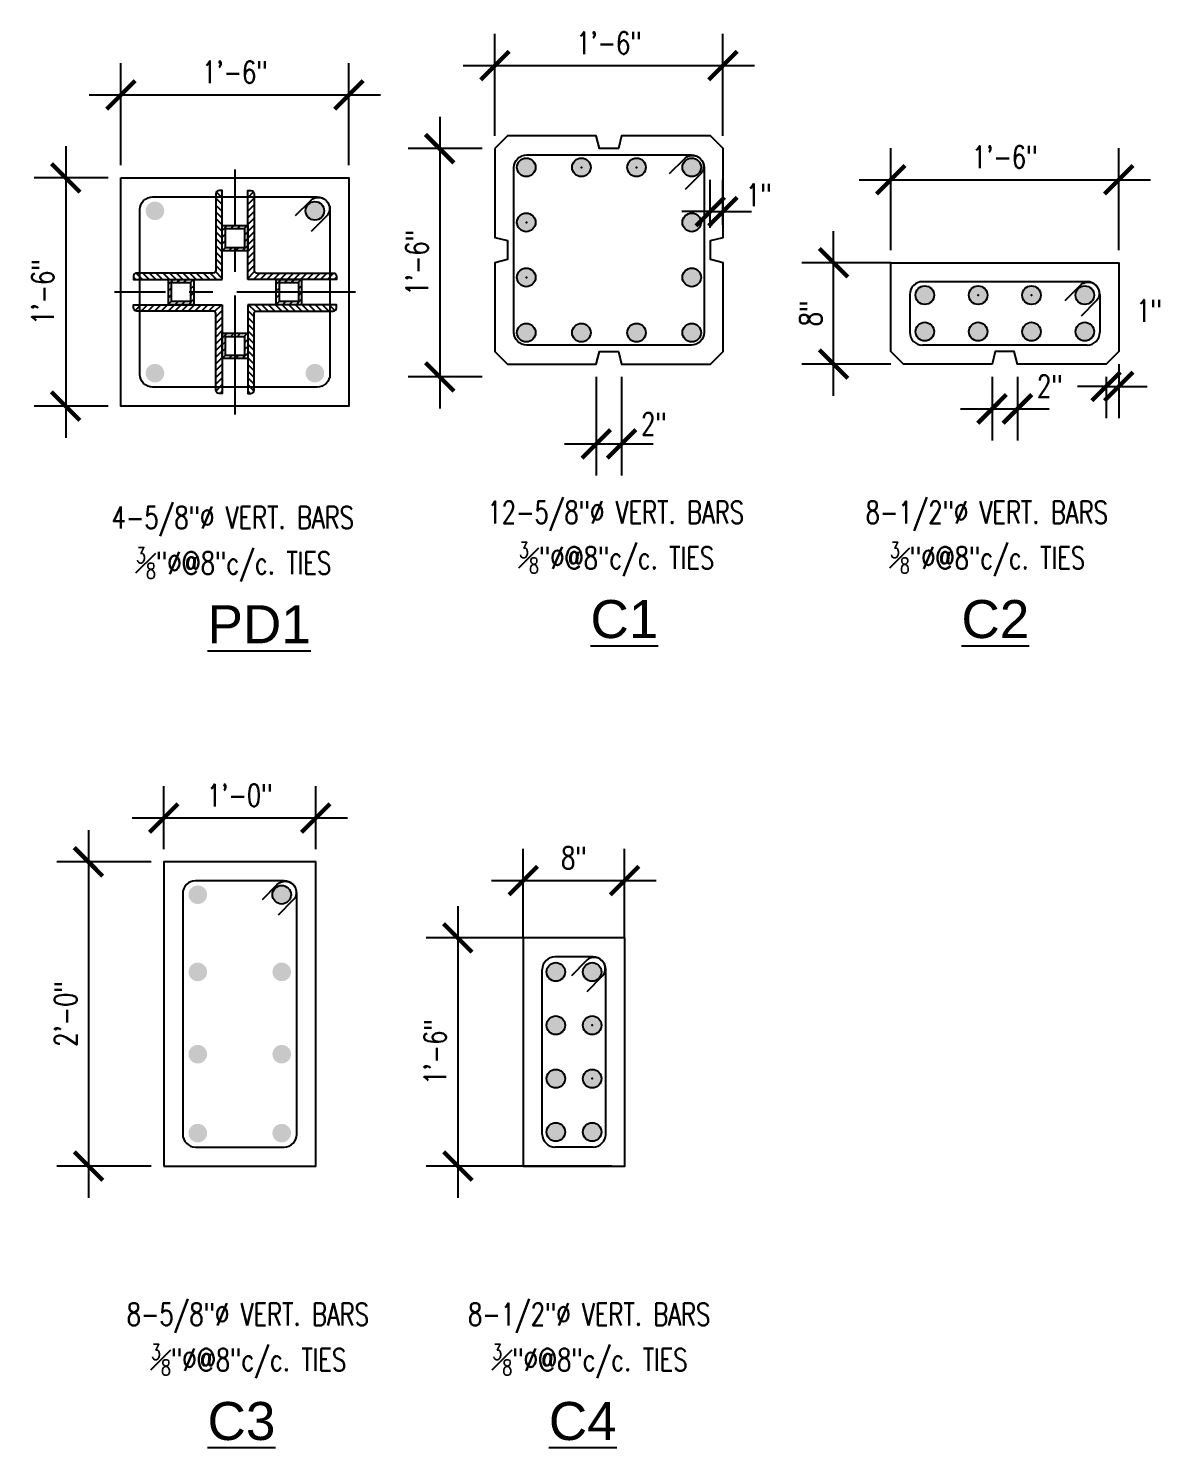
# Model space of a CAD drawing. Header units: inches. Extents: x 41285 to 57578, y -189 to 12305.
# Drawn here: x 54582 to 54671.7, y 9041.8 to 9153.8 of the extents above; entities that cross this region are included whole.
import ezdxf

# ---------------------------------------------------------------- set-up
doc = ezdxf.new("R2010")
doc.units = ezdxf.units.IN
doc.header["$LTSCALE"] = 30
doc.header["$MEASUREMENT"] = 0
doc.linetypes.add('CENTER', pattern=[2, 1.25, -0.25, 0.25, -0.25])
for name, color, linetype in [('A-TEXT-P', 242, 'Continuous'), ('COL', 4, 'Continuous'), ('COLUMN', 6, 'Continuous'), ('Grid line', 1, 'CENTER'), ('HATCH', 253, 'Continuous'), ('L', 2, 'Continuous'), ('PB', 3, 'Continuous'), ('Steel', 4, 'Continuous'), ('WALL', 7, 'Continuous')]:
    doc.layers.add(name, color=color, linetype=linetype)
doc.styles.add('1-2', font='simplex.shx', dxfattribs={"width": 0.75, "height": 1.75})
doc.styles.add('1-8', font='simplex.shx', dxfattribs={"width": 0.75, "height": 7})
doc.styles.add('16 scale', font='arial.ttf')
doc.dimstyles.new('1-2', dxfattribs={"dimtxt": 1.75, "dimasz": 2.25, "dimexe": 2.5, "dimexo": 1, "dimgap": 0.75, "dimtad": 1, "dimdec": 4, "dimzin": 3, "dimdsep": 46, "dimlunit": 4, "dimtxsty": '1-2', "dimblk": 'ARCHTICK', "dimcen": 0, "dimdle": 2.5, "dimclrd": 1, "dimclre": 1, "dimclrt": 2, "dimazin": 0, "dimtfac": 0.75, "dimtdec": 4, "dimtix": 1, "dimtmove": 2, "dimatfit": 3, "dimfxl": 0, "dimfrac": 1, "dimtolj": 1, "dimtzin": 1, "dimlwd": -1, "dimlwe": -1, "dimarcsym": 0})

# ---------------------------------------------------------------- blocks, each defined once
blk = doc.blocks.new('_ARCHTICK')
at = {"color": 0, "linetype": 'ByBlock', "const_width": 0.15}
blk.add_lwpolyline([(-0.5, -0.5), (0.5, 0.5)], dxfattribs=at)
blk = doc.blocks.new('*D5')
at = {"layer": 'DEFPOINTS', "color": 0, "transparency": 16777216}
for p in [(54604.65, 9091.52), (54592.65, 9088.06), (54604.65, 9088.06)]:
    blk.add_point(p, dxfattribs=at)
at = {"layer": 'PB', "color": 1, "transparency": 16777216}
for p, q in [((54592.65, 9089.06), (54592.65, 9094.02)), ((54604.65, 9089.06), (54604.65, 9094.02)), ((54590.15, 9091.52), (54607.15, 9091.52))]:
    blk.add_line(p, q, dxfattribs=at)
at = {"layer": 'PB', "color": 1, "transparency": 16777216, "xscale": 2.25, "yscale": 2.25, "zscale": 2.25, "rotation": 180}
blk.add_blockref('_ARCHTICK', (54592.65, 9091.52), dxfattribs=at)
at = {"layer": 'PB', "color": 1, "transparency": 16777216, "xscale": 2.25, "yscale": 2.25, "zscale": 2.25}
blk.add_blockref('_ARCHTICK', (54604.65, 9091.52), dxfattribs=at)
at = {"layer": 'PB', "color": 2, "transparency": 16777216, "insert": (54598.65, 9093.31), "char_height": 1.75, "attachment_point": 5, "style": '1-2'}
blk.add_mtext('\\A1;1\'-0"', dxfattribs=at)
blk = doc.blocks.new('*D6')
at = {"layer": 'DEFPOINTS', "color": 0, "transparency": 16777216}
for p in [(54592.65, 9088.06), (54586.71, 9064.06), (54592.65, 9064.06)]:
    blk.add_point(p, dxfattribs=at)
at = {"layer": 'PB', "color": 1, "transparency": 16777216}
for p, q in [((54586.71, 9090.56), (54586.71, 9061.56)), ((54591.65, 9088.06), (54584.21, 9088.06)), ((54591.65, 9064.06), (54584.21, 9064.06))]:
    blk.add_line(p, q, dxfattribs=at)
at = {"layer": 'PB', "color": 1, "transparency": 16777216, "xscale": 2.25, "yscale": 2.25, "zscale": 2.25}
for p, rotation in [((54586.71, 9088.06), 90), ((54586.71, 9064.06), 270)]:
    blk.add_blockref('_ARCHTICK', p, dxfattribs=dict(at, rotation=rotation))
at = {"layer": 'PB', "color": 2, "transparency": 16777216, "insert": (54584.91, 9076.06), "char_height": 1.75, "attachment_point": 5, "rotation": 90, "style": '1-2'}
blk.add_mtext('\\A1;2\'-0"', dxfattribs=at)
blk = doc.blocks.new('*D83')
at = {"layer": 'DEFPOINTS', "color": 0, "transparency": 16777216}
for p in [(54636.79, 9150.87), (54618.79, 9144.32), (54636.79, 9144.32)]:
    blk.add_point(p, dxfattribs=at)
at = {"layer": 'PB', "color": 1, "transparency": 16777216}
for p, q in [((54618.79, 9145.32), (54618.79, 9153.37)), ((54636.79, 9145.32), (54636.79, 9153.37)), ((54616.29, 9150.87), (54639.29, 9150.87))]:
    blk.add_line(p, q, dxfattribs=at)
at = {"layer": 'PB', "color": 1, "transparency": 16777216, "xscale": 2.25, "yscale": 2.25, "zscale": 2.25, "rotation": 180}
blk.add_blockref('_ARCHTICK', (54618.79, 9150.87), dxfattribs=at)
at = {"layer": 'PB', "color": 1, "transparency": 16777216, "xscale": 2.25, "yscale": 2.25, "zscale": 2.25}
blk.add_blockref('_ARCHTICK', (54636.79, 9150.87), dxfattribs=at)
at = {"layer": 'PB', "color": 2, "transparency": 16777216, "insert": (54627.79, 9152.66), "char_height": 1.75, "attachment_point": 5, "style": '1-2'}
blk.add_mtext('\\A1;1\'-6"', dxfattribs=at)
blk = doc.blocks.new('*D84')
at = {"layer": 'DEFPOINTS', "color": 0, "transparency": 16777216}
for p in [(54618.79, 9144.32), (54614.43, 9126.32), (54618.79, 9126.32)]:
    blk.add_point(p, dxfattribs=at)
at = {"layer": 'PB', "color": 1, "transparency": 16777216}
for p, q in [((54614.43, 9146.82), (54614.43, 9123.82)), ((54617.79, 9144.32), (54611.93, 9144.32)), ((54617.79, 9126.32), (54611.93, 9126.32))]:
    blk.add_line(p, q, dxfattribs=at)
at = {"layer": 'PB', "color": 1, "transparency": 16777216, "xscale": 2.25, "yscale": 2.25, "zscale": 2.25}
for p, rotation in [((54614.43, 9144.32), 90), ((54614.43, 9126.32), 270)]:
    blk.add_blockref('_ARCHTICK', p, dxfattribs=dict(at, rotation=rotation))
at = {"layer": 'PB', "color": 2, "transparency": 16777216, "insert": (54612.64, 9135.32), "char_height": 1.75, "attachment_point": 5, "rotation": 90, "style": '1-2'}
blk.add_mtext('\\A1;1\'-6"', dxfattribs=at)
blk = doc.blocks.new('*D85')
at = {"layer": 'DEFPOINTS', "color": 0, "transparency": 16777216}
for p in [(54626.79, 9127.32), (54628.79, 9127.32), (54628.79, 9121.03)]:
    blk.add_point(p, dxfattribs=at)
at = {"layer": 'PB', "color": 1, "transparency": 16777216}
for p, q in [((54626.79, 9126.32), (54626.79, 9118.53)), ((54628.79, 9126.32), (54628.79, 9118.53)), ((54624.29, 9121.03), (54631.29, 9121.03))]:
    blk.add_line(p, q, dxfattribs=at)
at = {"layer": 'PB', "color": 1, "transparency": 16777216, "xscale": 2.25, "yscale": 2.25, "zscale": 2.25, "rotation": 180}
blk.add_blockref('_ARCHTICK', (54626.79, 9121.03), dxfattribs=at)
at = {"layer": 'PB', "color": 1, "transparency": 16777216, "xscale": 2.25, "yscale": 2.25, "zscale": 2.25}
blk.add_blockref('_ARCHTICK', (54628.79, 9121.03), dxfattribs=at)
at = {"layer": 'PB', "color": 2, "transparency": 16777216, "insert": (54631.34, 9122.6), "char_height": 1.75, "attachment_point": 5, "style": '1-2'}
blk.add_mtext('\\A1;2"', dxfattribs=at)
blk = doc.blocks.new('*D86')
at = {"layer": 'DEFPOINTS', "color": 0, "transparency": 16777216}
for p in [(54636.79, 9139.35), (54635.79, 9137.07), (54636.79, 9137.32)]:
    blk.add_point(p, dxfattribs=at)
at = {"layer": 'PB', "color": 1, "transparency": 16777216}
for p, q in [((54635.79, 9138.07), (54635.79, 9141.85)), ((54636.79, 9138.32), (54636.79, 9141.85)), ((54635.79, 9139.35), (54633.54, 9139.35)), ((54635.79, 9139.35), (54636.79, 9139.35)), ((54636.79, 9139.35), (54639.04, 9139.35))]:
    blk.add_line(p, q, dxfattribs=at)
at = {"layer": 'PB', "color": 1, "transparency": 16777216, "xscale": 2.25, "yscale": 2.25, "zscale": 2.25}
blk.add_blockref('_ARCHTICK', (54635.79, 9139.35), dxfattribs=at)
at = {"layer": 'PB', "color": 1, "transparency": 16777216, "xscale": 2.25, "yscale": 2.25, "zscale": 2.25, "rotation": 180}
blk.add_blockref('_ARCHTICK', (54636.79, 9139.35), dxfattribs=at)
at = {"layer": 'PB', "color": 2, "transparency": 16777216, "insert": (54639.62, 9140.66), "char_height": 1.75, "attachment_point": 5, "style": '1-2'}
blk.add_mtext('\\A1;1"', dxfattribs=at)
blk = doc.blocks.new('*D87')
at = {"layer": 'DEFPOINTS', "color": 0, "transparency": 16777216}
for p in [(54668.03, 9141.87), (54650.03, 9135.32), (54668.03, 9135.32)]:
    blk.add_point(p, dxfattribs=at)
at = {"layer": 'PB', "color": 1, "transparency": 16777216}
for p, q in [((54650.03, 9136.32), (54650.03, 9144.37)), ((54668.03, 9136.32), (54668.03, 9144.37)), ((54647.53, 9141.87), (54670.53, 9141.87))]:
    blk.add_line(p, q, dxfattribs=at)
at = {"layer": 'PB', "color": 1, "transparency": 16777216, "xscale": 2.25, "yscale": 2.25, "zscale": 2.25, "rotation": 180}
blk.add_blockref('_ARCHTICK', (54650.03, 9141.87), dxfattribs=at)
at = {"layer": 'PB', "color": 1, "transparency": 16777216, "xscale": 2.25, "yscale": 2.25, "zscale": 2.25}
blk.add_blockref('_ARCHTICK', (54668.03, 9141.87), dxfattribs=at)
at = {"layer": 'PB', "color": 2, "transparency": 16777216, "insert": (54659.03, 9143.66), "char_height": 1.75, "attachment_point": 5, "style": '1-2'}
blk.add_mtext('\\A1;1\'-6"', dxfattribs=at)
blk = doc.blocks.new('*D88')
at = {"layer": 'DEFPOINTS', "color": 0, "transparency": 16777216}
for p in [(54645.52, 9135.32), (54651.03, 9135.32), (54651.03, 9127.32)]:
    blk.add_point(p, dxfattribs=at)
at = {"layer": 'PB', "color": 1, "transparency": 16777216}
for p, q in [((54645.52, 9124.82), (54645.52, 9137.82)), ((54650.03, 9135.32), (54643.02, 9135.32)), ((54650.03, 9127.32), (54643.02, 9127.32))]:
    blk.add_line(p, q, dxfattribs=at)
at = {"layer": 'PB', "color": 1, "transparency": 16777216, "xscale": 2.25, "yscale": 2.25, "zscale": 2.25}
for p, rotation in [((54645.52, 9135.32), 90), ((54645.52, 9127.32), 270)]:
    blk.add_blockref('_ARCHTICK', p, dxfattribs=dict(at, rotation=rotation))
at = {"layer": 'PB', "color": 2, "transparency": 16777216, "insert": (54643.73, 9131.32), "char_height": 1.75, "attachment_point": 5, "rotation": 90, "style": '1-2'}
blk.add_mtext('\\A1;8"', dxfattribs=at)
blk = doc.blocks.new('*D89')
at = {"layer": 'DEFPOINTS', "color": 0, "transparency": 16777216}
for p in [(54658.03, 9127.32), (54660.03, 9127.32), (54660.03, 9123.79)]:
    blk.add_point(p, dxfattribs=at)
at = {"layer": 'PB', "color": 1, "transparency": 16777216}
for p, q in [((54658.03, 9126.32), (54658.03, 9121.29)), ((54660.03, 9126.32), (54660.03, 9121.29)), ((54655.53, 9123.79), (54662.53, 9123.79))]:
    blk.add_line(p, q, dxfattribs=at)
at = {"layer": 'PB', "color": 1, "transparency": 16777216, "xscale": 2.25, "yscale": 2.25, "zscale": 2.25, "rotation": 180}
blk.add_blockref('_ARCHTICK', (54658.03, 9123.79), dxfattribs=at)
at = {"layer": 'PB', "color": 1, "transparency": 16777216, "xscale": 2.25, "yscale": 2.25, "zscale": 2.25}
blk.add_blockref('_ARCHTICK', (54660.03, 9123.79), dxfattribs=at)
at = {"layer": 'PB', "color": 2, "transparency": 16777216, "insert": (54662.59, 9125.58), "char_height": 1.75, "attachment_point": 5, "style": '1-2'}
blk.add_mtext('\\A1;2"', dxfattribs=at)
blk = doc.blocks.new('*D90')
at = {"layer": 'DEFPOINTS', "color": 0, "transparency": 16777216}
for p in [(54668.03, 9128.32), (54667.03, 9127.32), (54668.03, 9125.57)]:
    blk.add_point(p, dxfattribs=at)
at = {"layer": 'PB', "color": 1, "transparency": 16777216}
for p, q in [((54668.03, 9127.32), (54668.03, 9123.07)), ((54667.03, 9126.32), (54667.03, 9123.07)), ((54667.03, 9125.57), (54664.78, 9125.57)), ((54667.03, 9125.57), (54668.03, 9125.57)), ((54668.03, 9125.57), (54670.28, 9125.57))]:
    blk.add_line(p, q, dxfattribs=at)
at = {"layer": 'PB', "color": 1, "transparency": 16777216, "xscale": 2.25, "yscale": 2.25, "zscale": 2.25}
blk.add_blockref('_ARCHTICK', (54667.03, 9125.57), dxfattribs=at)
at = {"layer": 'PB', "color": 1, "transparency": 16777216, "xscale": 2.25, "yscale": 2.25, "zscale": 2.25, "rotation": 180}
blk.add_blockref('_ARCHTICK', (54668.03, 9125.57), dxfattribs=at)
at = {"layer": 'PB', "color": 2, "transparency": 16777216, "insert": (54670.42, 9131.53), "char_height": 1.75, "attachment_point": 5, "style": '1-2'}
blk.add_mtext('\\A1;1"', dxfattribs=at)
blk = doc.blocks.new('*D91')
at = {"layer": 'DEFPOINTS', "color": 0, "transparency": 16777216}
for p in [(54629.03, 9082.06), (54615.86, 9064.06), (54629.03, 9064.06)]:
    blk.add_point(p, dxfattribs=at)
at = {"layer": 'PB', "color": 1, "transparency": 16777216}
for p, q in [((54615.86, 9084.56), (54615.86, 9061.56)), ((54628.03, 9082.06), (54613.36, 9082.06)), ((54628.03, 9064.06), (54613.36, 9064.06))]:
    blk.add_line(p, q, dxfattribs=at)
at = {"layer": 'PB', "color": 1, "transparency": 16777216, "xscale": 2.25, "yscale": 2.25, "zscale": 2.25}
for p, rotation in [((54615.86, 9082.06), 90), ((54615.86, 9064.06), 270)]:
    blk.add_blockref('_ARCHTICK', p, dxfattribs=dict(at, rotation=rotation))
at = {"layer": 'PB', "color": 2, "transparency": 16777216, "insert": (54614.07, 9073.06), "char_height": 1.75, "attachment_point": 5, "rotation": 90, "style": '1-2'}
blk.add_mtext('\\A1;1\'-6"', dxfattribs=at)
blk = doc.blocks.new('*D92')
at = {"layer": 'DEFPOINTS', "color": 0, "transparency": 16777216}
for p in [(54629.03, 9086.58), (54621.03, 9081.06), (54629.03, 9081.06)]:
    blk.add_point(p, dxfattribs=at)
at = {"layer": 'PB', "color": 1, "transparency": 16777216}
for p, q in [((54621.03, 9082.06), (54621.03, 9089.08)), ((54629.03, 9082.06), (54629.03, 9089.08)), ((54618.53, 9086.58), (54631.53, 9086.58))]:
    blk.add_line(p, q, dxfattribs=at)
at = {"layer": 'PB', "color": 1, "transparency": 16777216, "xscale": 2.25, "yscale": 2.25, "zscale": 2.25, "rotation": 180}
blk.add_blockref('_ARCHTICK', (54621.03, 9086.58), dxfattribs=at)
at = {"layer": 'PB', "color": 1, "transparency": 16777216, "xscale": 2.25, "yscale": 2.25, "zscale": 2.25}
blk.add_blockref('_ARCHTICK', (54629.03, 9086.58), dxfattribs=at)
at = {"layer": 'PB', "color": 2, "transparency": 16777216, "insert": (54625.03, 9088.37), "char_height": 1.75, "attachment_point": 5, "style": '1-2'}
blk.add_mtext('\\A1;8"', dxfattribs=at)
blk = doc.blocks.new('*D157')
at = {"layer": 'DEFPOINTS', "color": 0, "transparency": 16777216}
for p in [(54607.27, 9148.56), (54589.27, 9142.01), (54607.27, 9142.01)]:
    blk.add_point(p, dxfattribs=at)
at = {"layer": 'PB', "color": 1, "transparency": 16777216}
for p, q in [((54589.27, 9143.01), (54589.27, 9151.06)), ((54607.27, 9143.01), (54607.27, 9151.06)), ((54586.77, 9148.56), (54609.77, 9148.56))]:
    blk.add_line(p, q, dxfattribs=at)
at = {"layer": 'PB', "color": 1, "transparency": 16777216, "xscale": 2.25, "yscale": 2.25, "zscale": 2.25, "rotation": 180}
blk.add_blockref('_ARCHTICK', (54589.27, 9148.56), dxfattribs=at)
at = {"layer": 'PB', "color": 1, "transparency": 16777216, "xscale": 2.25, "yscale": 2.25, "zscale": 2.25}
blk.add_blockref('_ARCHTICK', (54607.27, 9148.56), dxfattribs=at)
at = {"layer": 'PB', "color": 2, "transparency": 16777216, "insert": (54598.27, 9150.35), "char_height": 1.75, "attachment_point": 5, "style": '1-2'}
blk.add_mtext('\\A1;1\'-6"', dxfattribs=at)
blk = doc.blocks.new('*D158')
at = {"layer": 'DEFPOINTS', "color": 0, "transparency": 16777216}
for p in [(54589.27, 9142.01), (54584.91, 9124.01), (54589.27, 9124.01)]:
    blk.add_point(p, dxfattribs=at)
at = {"layer": 'PB', "color": 1, "transparency": 16777216}
for p, q in [((54584.91, 9144.51), (54584.91, 9121.51)), ((54588.27, 9142.01), (54582.41, 9142.01)), ((54588.27, 9124.01), (54582.41, 9124.01))]:
    blk.add_line(p, q, dxfattribs=at)
at = {"layer": 'PB', "color": 1, "transparency": 16777216, "xscale": 2.25, "yscale": 2.25, "zscale": 2.25}
for p, rotation in [((54584.91, 9142.01), 90), ((54584.91, 9124.01), 270)]:
    blk.add_blockref('_ARCHTICK', p, dxfattribs=dict(at, rotation=rotation))
at = {"layer": 'PB', "color": 2, "transparency": 16777216, "insert": (54583.11, 9133.01), "char_height": 1.75, "attachment_point": 5, "rotation": 90, "style": '1-2'}
blk.add_mtext('\\A1;1\'-6"', dxfattribs=at)
blk = doc.blocks.new('A$C56BC41D7')
at = {"layer": 'HATCH'}
h = blk.add_hatch(dxfattribs=at)
h.set_pattern_fill('_USER', color=1, scale=0.375, angle=45, style=0, pattern_type=0)
h.set_pattern_definition([(45, (0, 0), (-0.265165, 0.265165), [])])
edge = h.paths.add_edge_path()
edge.add_line((0.5, 6.75), (0.5, 0.75))
edge.add_arc((0.75, 0.75), 0.25, 180, 270)
edge.add_line((0.75, 0.5), (6.75, 0.5))
edge.add_arc((6.75, 0.25), 0.25, 0, 90, ccw=False)
edge.add_line((7, 0.25), (7, 0))
edge.add_line((7, 0), (0, 0))
edge.add_line((0, 0), (0, 7))
edge.add_line((0, 7), (0.25, 7))
edge.add_arc((0.25, 6.75), 0.25, 0, 90, ccw=False)
at = {"layer": 'COLUMN', "color": 4}
blk.add_lwpolyline([(0, 0), (0, 7), (0.25, 7, -0.414214), (0.5, 6.75), (0.5, 0.75, 0.414214), (0.75, 0.5), (6.75, 0.5, -0.414214), (7, 0.25), (7, 0)], format="xyb", close=True, dxfattribs=at)
blk = doc.blocks.new('A$C3C504F40')
at = {"layer": 'HATCH'}
h = blk.add_hatch(dxfattribs=at)
h.set_pattern_fill('_USER', color=1, scale=0.375, angle=45, style=0, pattern_type=0)
h.set_pattern_definition([(45, (-54885.99333, -10010.55784), (-0.265165043, 0.265165043), [])])
h.paths.add_polyline_path([(1, 5.25), (-1, 5.25), (-1, 3.25), (1, 3.25)])
h.paths.add_polyline_path([(0.75, 3.5), (-0.75, 3.5), (-0.75, 5), (0.75, 5)], flags=16)
h = blk.add_hatch(dxfattribs=at)
h.set_pattern_fill('_USER', color=1, scale=0.375, angle=45, style=0, pattern_type=0)
h.set_pattern_definition([(45, (-54890.24333, -10014.80784), (-0.265165043, 0.265165043), [])])
h.paths.add_polyline_path([(-3.25, 1), (-5.25, 1), (-5.25, -1), (-3.25, -1)])
h.paths.add_polyline_path([(-3.5, -0.75), (-5, -0.75), (-5, 0.75), (-3.5, 0.75)], flags=16)
h = blk.add_hatch(dxfattribs=at)
h.set_pattern_fill('_USER', color=1, scale=0.375, angle=45, style=0, pattern_type=0)
h.set_pattern_definition([(45, (-54881.74333, -10014.80784), (-0.265165043, 0.265165043), [])])
h.paths.add_polyline_path([(5.25, 1), (3.25, 1), (3.25, -1), (5.25, -1)])
h.paths.add_polyline_path([(5, -0.75), (3.5, -0.75), (3.5, 0.75), (5, 0.75)], flags=16)
h = blk.add_hatch(dxfattribs=at)
h.set_pattern_fill('_USER', color=1, scale=0.375, angle=45, style=0, pattern_type=0)
h.set_pattern_definition([(45, (-54885.99333, -10019.05784), (-0.265165043, 0.265165043), [])])
h.paths.add_polyline_path([(1, -3.25), (-1, -3.25), (-1, -5.25), (1, -5.25)])
h.paths.add_polyline_path([(0.75, -5), (-0.75, -5), (-0.75, -3.5), (0.75, -3.5)], flags=16)
at = {"layer": 'COLUMN', "color": 4}
for points in [[(-1, 5.25), (1, 5.25), (1, 3.25), (-1, 3.25)], [(-0.75, 5), (0.75, 5), (0.75, 3.5), (-0.75, 3.5)], [(-5.25, 1), (-3.25, 1), (-3.25, -1), (-5.25, -1)], [(-5, 0.75), (-3.5, 0.75), (-3.5, -0.75), (-5, -0.75)], [(3.25, 1), (5.25, 1), (5.25, -1), (3.25, -1)], [(3.5, 0.75), (5, 0.75), (5, -0.75), (3.5, -0.75)], [(-1, -3.25), (1, -3.25), (1, -5.25), (-1, -5.25)], [(-0.75, -3.5), (0.75, -3.5), (0.75, -5), (-0.75, -5)]]:
    blk.add_lwpolyline(points, close=True, dxfattribs=at)
at = {"layer": 'Grid line', "ltscale": 0.25}
for p, q in [((0, -9.66), (0, 9.66)), ((9.51, 0), (-9.52, 0))]:
    blk.add_line(p, q, dxfattribs=at)
at = {"layer": 'Grid line', "color": 4, "xscale": -1}
blk.add_blockref('A$C56BC41D7', (-1, 1), dxfattribs=at)
at = {"layer": 'Grid line', "color": 4}
blk.add_blockref('A$C56BC41D7', (1, 1), dxfattribs=at)
at = {"layer": 'Grid line', "color": 4, "rotation": 180}
blk.add_blockref('A$C56BC41D7', (-1, -1), dxfattribs=at)
at = {"layer": 'Grid line', "color": 4, "xscale": -1, "rotation": 180}
blk.add_blockref('A$C56BC41D7', (1, -1), dxfattribs=at)

msp = doc.modelspace()

# ---------------------------------------------------------------- hatches: boundary and pattern name
at = {"layer": 'Steel'}
h = msp.add_hatch(color=256, dxfattribs=at)
h.dxf.hatch_style = 1
edge = h.paths.add_edge_path()
edge.add_arc((54621.26319009, 9142.84443402), 0.73309439, 0, 360)
h = msp.add_hatch(color=256, dxfattribs=at)
h.dxf.hatch_style = 1
edge = h.paths.add_edge_path()
edge.add_arc((54625.61663533, 9142.84443402), 0.73309439, 0, 360)
h = msp.add_hatch(color=256, dxfattribs=at)
h.dxf.hatch_style = 1
edge = h.paths.add_edge_path()
edge.add_arc((54629.97008057, 9142.84443402), 0.73309439, 0, 360)
h = msp.add_hatch(color=256, dxfattribs=at)
h.dxf.hatch_style = 1
edge = h.paths.add_edge_path()
edge.add_arc((54634.3235258, 9142.84443402), 0.73309439, 0, 360)
h = msp.add_hatch(color=256, dxfattribs=at)
h.dxf.hatch_style = 1
edge = h.paths.add_edge_path()
edge.add_arc((54591.95751411, 9139.41408367), 0.73309439, 180, 540, ccw=False)
h = msp.add_hatch(color=256, dxfattribs=at)
h.dxf.hatch_style = 1
edge = h.paths.add_edge_path()
edge.add_arc((54604.58090326, 9139.41408367), 0.73309439, 0, 360)
h = msp.add_hatch(color=256, dxfattribs=at)
h.dxf.hatch_style = 1
edge = h.paths.add_edge_path()
edge.add_arc((54621.26319009, 9138.50440391), 0.73309439, 0, 360)
h = msp.add_hatch(color=256, dxfattribs=at)
h.dxf.hatch_style = 1
edge = h.paths.add_edge_path()
edge.add_arc((54634.3235258, 9138.50440391), 0.73309439, 0, 360)
h = msp.add_hatch(color=256, dxfattribs=at)
h.dxf.hatch_style = 1
edge = h.paths.add_edge_path()
edge.add_arc((54621.26319009, 9134.16437379), 0.73309439, 0, 360)
h = msp.add_hatch(color=256, dxfattribs=at)
h.dxf.hatch_style = 1
edge = h.paths.add_edge_path()
edge.add_arc((54634.3235258, 9134.16437379), 0.73309439, 0, 360)
h = msp.add_hatch(color=256, dxfattribs=at)
h.dxf.hatch_style = 1
edge = h.paths.add_edge_path()
edge.add_arc((54652.71883703, 9132.76147956), 0.73309439, 0, 360)
h = msp.add_hatch(color=256, dxfattribs=at)
h.dxf.hatch_style = 1
edge = h.paths.add_edge_path()
edge.add_arc((54656.92862741, 9132.76147956), 0.73309439, 0, 360)
h = msp.add_hatch(color=256, dxfattribs=at)
h.dxf.hatch_style = 1
edge = h.paths.add_edge_path()
edge.add_arc((54661.13841778, 9132.76147956), 0.73309439, 0, 360)
h = msp.add_hatch(color=256, dxfattribs=at)
h.dxf.hatch_style = 1
edge = h.paths.add_edge_path()
edge.add_arc((54665.34820816, 9132.76147956), 0.73309439, 0, 360)
h = msp.add_hatch(color=256, dxfattribs=at)
h.dxf.hatch_style = 1
edge = h.paths.add_edge_path()
edge.add_arc((54621.26319009, 9129.80425334), 0.73309439, 0, 360)
h = msp.add_hatch(color=256, dxfattribs=at)
h.dxf.hatch_style = 1
edge = h.paths.add_edge_path()
edge.add_arc((54625.61663533, 9129.80425334), 0.73309439, 0, 360)
h = msp.add_hatch(color=256, dxfattribs=at)
h.dxf.hatch_style = 1
edge = h.paths.add_edge_path()
edge.add_arc((54629.97008057, 9129.80425334), 0.73309439, 0, 360)
h = msp.add_hatch(color=256, dxfattribs=at)
h.dxf.hatch_style = 1
edge = h.paths.add_edge_path()
edge.add_arc((54634.3235258, 9129.80425334), 0.73309439, 0, 360)
h = msp.add_hatch(color=256, dxfattribs=at)
h.dxf.hatch_style = 1
edge = h.paths.add_edge_path()
edge.add_arc((54652.71883703, 9129.8872078), 0.73309439, 0, 360)
h = msp.add_hatch(color=256, dxfattribs=at)
h.dxf.hatch_style = 1
edge = h.paths.add_edge_path()
edge.add_arc((54656.92862741, 9129.8872078), 0.73309439, 0, 360)
h = msp.add_hatch(color=256, dxfattribs=at)
h.dxf.hatch_style = 1
edge = h.paths.add_edge_path()
edge.add_arc((54661.13841778, 9129.8872078), 0.73309439, 0, 360)
h = msp.add_hatch(color=256, dxfattribs=at)
h.dxf.hatch_style = 1
edge = h.paths.add_edge_path()
edge.add_arc((54665.34820816, 9129.8872078), 0.73309439, 0, 360)
h = msp.add_hatch(color=256, dxfattribs=at)
h.dxf.hatch_style = 1
edge = h.paths.add_edge_path()
edge.add_arc((54591.95751411, 9126.609081), 0.73309439, -180, 180)
h = msp.add_hatch(color=256, dxfattribs=at)
h.dxf.hatch_style = 1
edge = h.paths.add_edge_path()
edge.add_arc((54604.58090326, 9126.609081), 0.73309439, 0, 360, ccw=False)
h = msp.add_hatch(color=256, dxfattribs=at)
h.dxf.hatch_style = 1
edge = h.paths.add_edge_path()
edge.add_arc((54595.3382365, 9085.4642744), 0.73309439, 180, 540, ccw=False)
h = msp.add_hatch(color=256, dxfattribs=at)
h.dxf.hatch_style = 1
edge = h.paths.add_edge_path()
edge.add_arc((54601.96162565, 9085.4642744), 0.73309439, 0, 360)
h = msp.add_hatch(color=256, dxfattribs=at)
h.dxf.hatch_style = 1
edge = h.paths.add_edge_path()
edge.add_arc((54595.3382365, 9079.37618449), 0.73309439, -180, 180)
h = msp.add_hatch(color=256, dxfattribs=at)
h.dxf.hatch_style = 1
edge = h.paths.add_edge_path()
edge.add_arc((54601.96162565, 9079.37618449), 0.73309439, 0, 360, ccw=False)
h = msp.add_hatch(color=256, dxfattribs=at)
h.dxf.hatch_style = 1
edge = h.paths.add_edge_path()
edge.add_arc((54623.59438177, 9079.37645863), 0.73309439, 0, 360)
h = msp.add_hatch(color=256, dxfattribs=at)
h.dxf.hatch_style = 1
edge = h.paths.add_edge_path()
edge.add_arc((54626.46865352, 9079.37645863), 0.73309439, 0, 360)
h = msp.add_hatch(color=256, dxfattribs=at)
h.dxf.hatch_style = 1
edge = h.paths.add_edge_path()
edge.add_arc((54623.59438177, 9075.16666825), 0.73309439, 0, 360)
h = msp.add_hatch(color=256, dxfattribs=at)
h.dxf.hatch_style = 1
edge = h.paths.add_edge_path()
edge.add_arc((54626.46865352, 9075.16666825), 0.73309439, 0, 360)
h = msp.add_hatch(color=256, dxfattribs=at)
h.dxf.hatch_style = 1
edge = h.paths.add_edge_path()
edge.add_arc((54595.3382365, 9072.88346821), 0.73309439, -180, 180)
h = msp.add_hatch(color=256, dxfattribs=at)
h.dxf.hatch_style = 1
edge = h.paths.add_edge_path()
edge.add_arc((54601.96162565, 9072.88346821), 0.73309439, 0, 360, ccw=False)
h = msp.add_hatch(color=256, dxfattribs=at)
h.dxf.hatch_style = 1
edge = h.paths.add_edge_path()
edge.add_arc((54623.59438177, 9070.95687787), 0.73309439, 0, 360)
h = msp.add_hatch(color=256, dxfattribs=at)
h.dxf.hatch_style = 1
edge = h.paths.add_edge_path()
edge.add_arc((54626.46865352, 9070.95687787), 0.73309439, 0, 360)
h = msp.add_hatch(color=256, dxfattribs=at)
h.dxf.hatch_style = 1
edge = h.paths.add_edge_path()
edge.add_arc((54595.3382365, 9066.65927172), 0.73309439, -180, 180)
h = msp.add_hatch(color=256, dxfattribs=at)
h.dxf.hatch_style = 1
edge = h.paths.add_edge_path()
edge.add_arc((54601.96162565, 9066.65927172), 0.73309439, 0, 360, ccw=False)
h = msp.add_hatch(color=256, dxfattribs=at)
h.dxf.hatch_style = 1
edge = h.paths.add_edge_path()
edge.add_arc((54623.59438177, 9066.74708749), 0.73309439, 0, 360)
h = msp.add_hatch(color=256, dxfattribs=at)
h.dxf.hatch_style = 1
edge = h.paths.add_edge_path()
edge.add_arc((54626.46865352, 9066.74708749), 0.73309439, 0, 360)

# ---------------------------------------------------------------- linework, layer by layer
at = {"layer": 'COL', "color": 5}
for points in [[(54618.79335795, 9144.32434368), (54618.79335795, 9137.32434368), (54619.79335795, 9137.07434368), (54619.79335795, 9135.57434368), (54618.79335795, 9135.32434368), (54618.79335795, 9128.32434368), (54619.79335795, 9127.32434368), (54626.79335795, 9127.32434368), (54627.04335795, 9128.32434368), (54628.54335795, 9128.32434368), (54628.79335795, 9127.32434368), (54635.79335795, 9127.32434368), (54636.79335795, 9128.32434368), (54636.79335795, 9135.32434368), (54635.79335795, 9135.57434368), (54635.79335795, 9137.07434368), (54636.79335795, 9137.32434368), (54636.79335795, 9144.32434368), (54635.79335795, 9145.32434368), (54628.79335795, 9145.32434368), (54628.54335795, 9144.32434368), (54627.04335795, 9144.32434368), (54626.79335795, 9145.32434368), (54619.79335795, 9145.32434368), (54618.79335795, 9144.32434368)], [(54650.0335226, 9135.32434368), (54668.0335226, 9135.32434368), (54668.0335226, 9128.32434368), (54667.0335226, 9127.32434368), (54660.0335226, 9127.32434368), (54659.7835226, 9128.32434368), (54658.2835226, 9128.32434368), (54658.0335226, 9127.32434368), (54651.0335226, 9127.32434368), (54650.0335226, 9128.32434368), (54650.0335226, 9135.32434368)]]:
    msp.add_lwpolyline(points, dxfattribs=at)
for points in [[(54589.26920869, 9142.01158233), (54607.26920869, 9142.01158233), (54607.26920869, 9124.01158233), (54589.26920869, 9124.01158233)], [(54592.64993107, 9064.06177306), (54604.64993107, 9064.06177306), (54604.64993107, 9088.06177306), (54592.64993107, 9088.06177306)], [(54629.03151765, 9082.06177306), (54621.03151765, 9082.06177306), (54621.03151765, 9064.06177306), (54629.03151765, 9064.06177306)]]:
    msp.add_lwpolyline(points, close=True, dxfattribs=at)
at = {"layer": 'PB'}
for p, q in [((54665.5335226, 9133.82434368), (54652.5335226, 9133.82434368)), ((54651.5335226, 9132.82434368), (54651.5335226, 9129.82434368)), ((54666.5335226, 9132.82434368), (54666.5335226, 9129.82434368)), ((54665.5335226, 9128.82434368), (54652.5335226, 9128.82434368)), ((54626.53151765, 9080.56177306), (54623.53151765, 9080.56177306)), ((54622.53151765, 9066.56177306), (54622.53151765, 9079.56177306)), ((54627.53151765, 9066.56177306), (54627.53151765, 9079.56177306)), ((54626.53151765, 9065.56177306), (54623.53151765, 9065.56177306))]:
    msp.add_line(p, q, dxfattribs=at)
for points in [[(54621.29335795, 9143.82434368), (54634.29335795, 9143.82434368, -0.4142135624), (54635.29335795, 9142.82434368), (54635.29335795, 9129.82434368, -0.4142135624), (54634.29335795, 9128.82434368), (54621.29335795, 9128.82434368, -0.4142135624), (54620.29335795, 9129.82434368), (54620.29335795, 9142.82434368, -0.4142135624)], [(54591.76920869, 9140.51158233), (54604.76920869, 9140.51158233, -0.4142135624), (54605.76920869, 9139.51158233), (54605.76920869, 9126.51158233, -0.4142135624), (54604.76920869, 9125.51158233), (54591.76920869, 9125.51158233, -0.4142135624), (54590.76920869, 9126.51158233), (54590.76920869, 9139.51158233, -0.4142135624)], [(54595.14993107, 9065.56177306), (54602.14993107, 9065.56177306, 0.4142135624), (54603.14993107, 9066.56177306), (54603.14993107, 9085.56177306, 0.4142135624), (54602.14993107, 9086.56177306), (54595.14993107, 9086.56177306, 0.4142135624), (54594.14993107, 9085.56177306), (54594.14993107, 9066.56177306, 0.4142135624)]]:
    msp.add_lwpolyline(points, format="xyb", close=True, dxfattribs=at)
for centre, start, end in [((54652.5335226, 9132.82434368), 90, 180), ((54665.5335226, 9132.82434368), 0, 90), ((54652.5335226, 9129.82434368), 180, 270), ((54665.5335226, 9129.82434368), 270, 0), ((54623.53151765, 9079.56177306), 90, 180), ((54626.53151765, 9079.56177306), 0, 90), ((54623.53151765, 9066.56177306), 180, 270), ((54626.53151765, 9066.56177306), 270, 0)]:
    msp.add_arc(centre, 1, start, end, dxfattribs=at)
for p in [(54625.61663533, 9142.84443402), (54629.97008057, 9142.84443402), (54621.29335795, 9138.48431357), (54621.29335795, 9134.14428346), (54656.92862741, 9132.76147956), (54661.13841778, 9132.76147956), (54626.46865352, 9075.16666825), (54626.46865352, 9070.95687787)]:
    msp.add_point(p, dxfattribs=at)
at = {"layer": 'Steel', "color": 3}
for points in [[(54632.57934108, 9142.34834054), (54633.75408935, 9143.52308881, -1.0139807475), (54634.99152622, 9142.28565195), (54633.81677795, 9141.11090367)], [(54603.05519182, 9139.03557919), (54604.22994009, 9140.21032747, -1.0139807475), (54605.46737696, 9138.9728906), (54604.29262868, 9137.79814232)], [(54663.81247657, 9132.35222369), (54664.98722485, 9133.52697196, -1.0139807475), (54666.22466172, 9132.28953509), (54665.04991344, 9131.11478682)], [(54600.4359142, 9085.08576992), (54601.61066248, 9086.26051819, -1.0139807475), (54602.84809934, 9085.02308133), (54601.67335107, 9083.84833305)], [(54626.05939765, 9077.84072704), (54627.23414593, 9079.01547531, 1.0139807475), (54625.99670906, 9080.25291218), (54624.82196079, 9079.07816391)]]:
    msp.add_lwpolyline(points, format="xyb", dxfattribs=at)
at = {"layer": 'Steel'}
for centre in [(54621.26319009, 9142.84443402), (54625.61663533, 9142.84443402), (54629.97008057, 9142.84443402), (54634.3235258, 9142.84443402), (54604.58090326, 9139.41408367), (54621.26319009, 9138.50440391), (54634.3235258, 9138.50440391), (54621.26319009, 9134.16437379), (54634.3235258, 9134.16437379), (54652.71883703, 9132.76147956), (54656.92862741, 9132.76147956), (54661.13841778, 9132.76147956), (54665.34820816, 9132.76147956), (54621.26319009, 9129.80425334), (54625.61663533, 9129.80425334), (54629.97008057, 9129.80425334), (54634.3235258, 9129.80425334), (54652.71883703, 9129.8872078), (54656.92862741, 9129.8872078), (54661.13841778, 9129.8872078), (54665.34820816, 9129.8872078), (54601.96162565, 9085.4642744), (54623.59438177, 9079.37645863), (54626.46865352, 9079.37645863), (54623.59438177, 9075.16666825), (54626.46865352, 9075.16666825), (54623.59438177, 9070.95687787), (54626.46865352, 9070.95687787), (54623.59438177, 9066.74708749), (54626.46865352, 9066.74708749)]:
    msp.add_circle(centre, 0.73309439, dxfattribs=at)

# ---------------------------------------------------------------- block references
at = {"layer": 'WALL'}
msp.add_blockref('A$C3C504F40', (54598.27463965, 9133.00988944), dxfattribs=at)

# ---------------------------------------------------------------- texts
at = {"layer": 'A-TEXT-P', "color": 4, "char_height": 3, "width": 863.7811566335, "attachment_point": 1, "style": '16 scale'}
for s, insert in [('\\A1;{\\LPD1 }', (54596.10595294, 9108.30144293)), ('\\A1;{\\LC1 }', (54626.33122413, 9108.71218416)), ('\\A1;{\\LC2 }', (54655.612296, 9108.71218416)), ('\\A1;{\\LC3  }', (54596.10595294, 9045.44961354)), ('\\A1;{\\LC4}', (54623.04608703, 9045.44961354))]:
    msp.add_mtext(s, dxfattribs=dict(at, insert=insert))
at = {"layer": 'L', "color": 2, "char_height": 1.75, "attachment_point": 5, "style": '1-8'}
for s, insert in [('\\A1;12-5/8"%%C VERT. BARS', (54628.3287189, 9115.34019194)), ('\\A1;8-1/2"%%C VERT. BARS', (54657.60979077, 9115.34019194)), ('\\A1;4-5/8"%%C VERT. BARS', (54598.10344771, 9114.92945072)), ('\\A1;{\\H0.7x;\\S3#8;}"%%C@8"c/c. TIES', (54598.16275039, 9111.51729217)), ('\\A1;{\\H0.7x;\\S3#8;\\H1.4286x;"%%C@8"c/c. TIES}', (54628.38802158, 9111.9280334)), ('\\A1;{\\H0.7x;\\S3#8;\\H1.4286x;"%%C@8"c/c. TIES}', (54657.66909346, 9111.9280334)), ('\\A1;8-5/8"%%C VERT. BARS', (54599.28878976, 9052.07762132)), ('\\A1;8-1/2"%%C VERT. BARS', (54626.22892384, 9052.07762132)), ('\\A1;{\\H0.7x;\\S3#8;\\H1.4286x;"%%C@8"c/c. TIES}', (54599.34809244, 9048.66546278)), ('\\A1;{\\H0.7x;\\S3#8;\\H1.4286x;"%%C@8"c/c. TIES}', (54626.28822653, 9048.66546278))]:
    msp.add_mtext(s, dxfattribs=dict(at, insert=insert))

# ---------------------------------------------------------------- dimensions: what is measured, and where the dimension line sits
at = {"layer": 'PB'}
for base, p1, p2, picture, middle in [((54636.79335795, 9150.86850204), (54618.79335795, 9144.32434368), (54636.79335795, 9144.32434368), '*D83', (54627.79335795, 9152.6601687)), ((54607.26920869, 9148.55574069), (54589.26920869, 9142.01158233), (54607.26920869, 9142.01158233), '*D157', (54598.26920869, 9150.34740736)), ((54668.0335226, 9141.86850204), (54650.0335226, 9135.32434368), (54668.0335226, 9135.32434368), '*D87', (54659.0335226, 9143.6601687)), ((54604.64993107, 9091.52080107), (54592.64993107, 9088.06177306), (54604.64993107, 9088.06177306), '*D5', (54598.64993107, 9093.31246774)), ((54629.03151765, 9086.57567443), (54621.03151765, 9081.06177306), (54629.03151765, 9081.06177306), '*D92', (54625.03151765, 9088.3673411))]:
    dim = msp.add_linear_dim(base=base, p1=p1, p2=p2, dimstyle='1-2', override={"dimfxl": 0.8}, dxfattribs=at)
    dim.commit()
    dim.dimension.update_dxf_attribs({"geometry": picture, "text_midpoint": middle})
for base, p1, p2, angle, picture, middle in [((54614.42942377, 9126.32434368), (54618.79335795, 9144.32434368), (54618.79335795, 9126.32434368), 90, '*D84', (54612.6377571, 9135.32434368)), ((54584.9052745, 9124.01158233), (54589.26920869, 9142.01158233), (54589.26920869, 9124.01158233), 90, '*D158', (54583.11360784, 9133.01158233)), ((54645.51962122, 9135.32434368), (54651.0335226, 9127.32434368), (54651.0335226, 9135.32434368), 90, '*D88', (54643.72795456, 9131.32434368)), ((54586.7062049, 9064.06177306), (54592.64993107, 9088.06177306), (54592.64993107, 9064.06177306), 90, '*D6', (54584.91453823, 9076.06177306)), ((54615.8641869, 9064.06177306), (54629.03151765, 9082.06177306), (54629.03151765, 9064.06177306), 270, '*D91', (54614.07252023, 9073.06177306))]:
    dim = msp.add_linear_dim(base=base, p1=p1, p2=p2, angle=angle, dimstyle='1-2', override={"dimfxl": 0.8}, dxfattribs=at)
    dim.commit()
    dim.dimension.update_dxf_attribs({"geometry": picture, "text_midpoint": middle})
for base, p1, p2, picture, middle in [((54636.79335795, 9139.34999515), (54635.79335795, 9137.07434368), (54636.79335795, 9137.32434368), '*D86', (54639.6245593, 9140.65681173)), ((54668.0335226, 9125.56610818), (54667.0335226, 9127.32434368), (54668.0335226, 9128.32434368), '*D90', (54670.42191694, 9131.53318309)), ((54628.79335795, 9121.03148482), (54626.79335795, 9127.32434368), (54628.79335795, 9127.32434368), '*D85', (54631.33917091, 9122.5978593)), ((54660.0335226, 9123.78948143), (54658.0335226, 9127.32434368), (54660.0335226, 9127.32434368), '*D89', (54662.58712691, 9125.58114809))]:
    dim = msp.add_linear_dim(base=base, p1=p1, p2=p2, dimstyle='1-2', override={"dimfxl": 0.8}, dxfattribs=at)
    dim.commit()
    dim.dimension.update_dxf_attribs({"geometry": picture, "text_midpoint": middle, "dimtype": 160})

doc.saveas('drawing.dxf')
